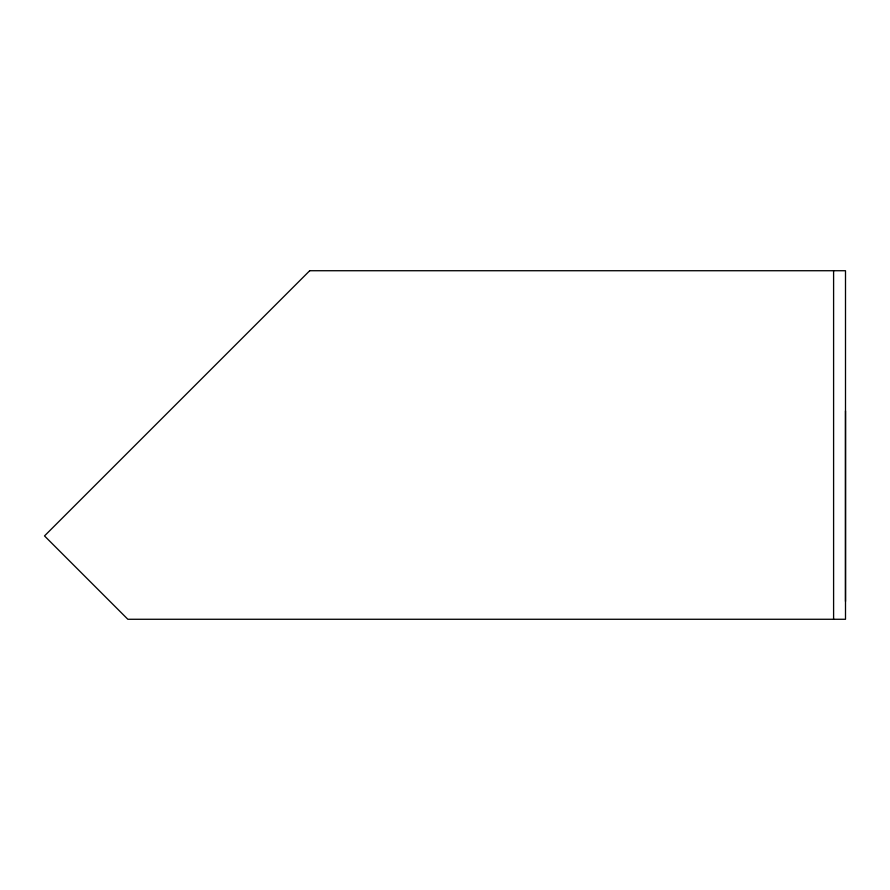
<?xml version="1.0" encoding="UTF-8"?>
<svg xmlns="http://www.w3.org/2000/svg" width="890" height="890" viewBox="0 0 890 890"><rect width="100%" height="100%" fill="white"/><g stroke="black" fill="none" stroke-linecap="round" stroke-linejoin="round"><path stroke-width="1.33" d="M845.5 601.418L845.5 410.913M833.596 270.727L833.596 619.273M309.709 270.727L44.5 535.925L127.849 619.273L845.5 619.273L845.5 270.727L309.709 270.727"/></g></svg>
